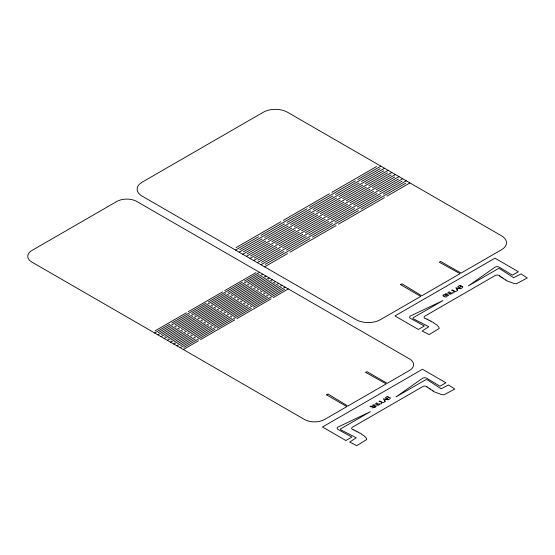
<?xml version="1.0" encoding="UTF-8"?>
<svg xmlns="http://www.w3.org/2000/svg" width="555" height="555" viewBox="0 0 555 555"><rect width="100%" height="100%" fill="white"/><g stroke="black" fill="none" stroke-linecap="round" stroke-linejoin="round"><path stroke-width="0.83" d="M459.429 285.721A2.81 1.623 0 0 0 459.061 285.908L457.729 286.664L459.262 287.525L461.08 286.477A3.677 2.123 0 0 1 461.649 286.401L461.961 286.387M386.793 398.594L388.604 397.546A3.677 2.123 0 0 1 389.173 397.463L389.485 397.449A1.353 0.784 0 0 1 390.311 397.949L390.214 398.539L388.493 399.607L385.26 397.734L386.585 396.971A2.81 1.623 0 0 1 386.995 396.769M236.125 247.613L280.941 221.743M283.362 220.342L329.386 193.771M331.807 192.37L376.623 166.5M235.521 250.062L258.533 236.777M260.954 235.375L306.977 208.805M309.406 207.403L355.429 180.833M357.85 179.438L380.862 166.153M239.76 249.715L284.576 223.838M286.997 222.444L333.021 195.866M335.442 194.472L380.258 168.595M239.156 252.157L262.168 238.872M264.589 237.478L310.613 210.9M313.034 209.506L359.057 182.935M361.485 181.534L384.497 168.248M243.395 251.81L288.205 225.94M290.633 224.539L336.656 197.969M339.077 196.567L383.887 170.697M242.792 254.259L265.803 240.974M268.225 239.573L314.248 213.002M316.669 211.601L362.692 185.03M365.114 183.629L388.125 170.343M247.03 253.906L291.84 228.036M294.261 226.634L340.284 200.064M342.712 198.669L387.522 172.792M246.42 256.354L269.432 243.069M271.86 241.668L317.883 215.097M320.304 213.703L366.328 187.125M368.749 185.731L391.761 172.445M250.659 256.008L295.475 230.131M297.896 228.736L343.92 202.166M346.341 200.764L391.157 174.894M250.055 258.45L273.067 245.164M275.488 243.77L321.512 217.199M323.94 215.798L369.963 189.227M372.384 187.826L395.396 174.541M254.294 258.103L299.11 232.233M301.531 230.831L347.555 204.261M349.976 202.859L394.792 176.989M253.69 260.552L276.702 247.266M279.123 245.865L325.147 219.294M327.568 217.893L373.591 191.322M376.019 189.928L399.031 176.643M257.929 260.198L302.739 234.328M305.167 232.927L351.19 206.356M353.611 204.962L398.421 179.085M257.326 262.647L280.337 249.361M282.759 247.967L328.782 221.389M331.203 219.995L377.227 193.424M379.648 192.023L402.659 178.738M261.565 262.3L306.374 236.423M308.795 235.029L354.818 208.458M357.247 207.057L402.056 181.187M260.954 264.749L283.966 251.464M286.394 250.062L332.417 223.492M334.838 222.09L380.862 195.52M383.283 194.118L406.295 180.833M265.193 264.395L310.009 238.525M312.43 237.124L358.454 210.553M360.875 209.152L405.691 183.282M264.589 266.844L287.601 253.559M290.022 252.157L336.046 225.587M338.474 224.192L384.497 197.615M386.918 196.22L409.93 182.935M155.067 330.884L186.355 312.819M188.374 311.653L222.687 291.84M224.706 290.674L255.994 272.609M154.644 332.972L169.781 324.231M171.8 323.065L206.113 303.252M208.132 302.087L242.452 282.273M244.471 281.107L259.608 272.366M158.251 332.723L189.539 314.657M191.558 313.492L225.878 293.678M227.897 292.52L259.185 274.454M157.828 334.811L172.966 326.069M174.985 324.904L209.304 305.09M211.323 303.925L245.636 284.111M247.655 282.946L262.799 274.205M161.443 334.561L192.731 316.503M194.75 315.337L229.062 295.524M231.081 294.358L262.369 276.293M161.012 336.649L176.157 327.908M178.176 326.742L212.489 306.929M214.507 305.763L248.827 285.95M250.846 284.784L265.984 276.05M164.627 336.406L195.915 318.341M197.934 317.176L232.254 297.362M234.272 296.197L265.561 278.131M164.204 338.488L179.341 329.746M181.36 328.581L215.68 308.774M217.699 307.609L252.012 287.795M254.03 286.63L269.168 277.888M167.818 338.245L199.106 320.179M201.125 319.014L235.438 299.2M237.457 298.035L268.745 279.97M167.388 340.333L182.533 331.592M184.551 330.426L218.864 310.613M220.883 309.447L255.203 289.634M257.222 288.468L272.359 279.727M171.002 340.083L202.291 322.018M204.309 320.852L238.629 301.039M240.648 299.873L271.936 281.815M170.579 342.171L185.717 333.43M187.736 332.265L222.055 312.451M224.067 311.286L258.387 291.472M260.406 290.307L275.544 281.565M174.187 341.922L205.475 323.863M207.494 322.698L241.814 302.884M243.832 301.719L275.12 283.654M173.764 344.01L188.901 335.269M190.92 334.103L225.24 314.29M227.259 313.124L261.572 293.311M263.59 292.145L278.735 283.411M177.378 343.767L208.666 325.702M210.685 324.536L244.998 304.723M247.017 303.557L278.305 285.492M176.955 345.848L192.092 337.107M194.111 335.942L228.424 316.135M230.443 314.969L264.763 295.156M266.782 293.99L281.919 285.249M180.562 345.605L211.85 327.54M213.869 326.375L248.189 306.561M250.208 305.396L281.496 287.33M180.139 347.694L195.277 338.952M197.296 337.787L231.615 317.973M233.634 316.808L267.947 296.994M269.966 295.829L285.11 287.088M183.754 347.444L215.042 329.379M217.06 328.213L251.373 308.4M253.392 307.234L284.68 289.176M183.323 349.532L198.468 340.791M200.487 339.625L234.8 319.812M236.819 318.646L271.138 298.833M273.157 297.667L288.295 288.926M458.735 288.336L455.842 287.74L456.918 289.384L458.735 288.336L460.65 288.739M457.487 290.57L455.461 291.736L452.186 289.849M386.259 399.406L383.366 398.802L384.448 400.453L386.259 399.406L388.174 399.808M385.01 401.64L382.985 402.805L379.71 400.918M387.099 396.742L387.237 396.707A5.245 3.025 0 0 1 387.709 396.714M387.82 396.721L388.063 396.776A0.971 0.562 0 0 1 388.361 396.887L388.389 396.901A1.159 0.666 0 0 1 388.555 397.533M373.175 405.747C362.304 407.828 383.498 405.608 372.037 407.946M460.837 285.818L460.865 285.832A0.971 0.562 0 0 0 460.539 285.707L460.248 285.652A5.245 3.025 0 0 0 459.713 285.638M444.479 296.856C448.371 298.174 447.843 293.255 444.548 296.03A0.957 0.555 0 0 1 443.272 295.995M379.606 403.707C382.575 405.039 382.36 401.272 379.023 401.314M451.499 290.244C455.149 290.66 454.788 293.942 452.054 292.617M447.982 292.291L451.222 294.164L445.415 293.755L448.69 295.649M375.506 403.36L378.746 405.233L372.939 404.824L376.221 406.718M448.967 291.729L452.193 293.602M376.491 402.798L379.717 404.671M459.262 287.525L460.969 288.538L462.676 287.49L462.821 286.893A1.353 0.784 0 0 0 461.954 286.394M456.918 289.384L457.632 290.487M384.448 400.453L385.156 401.556M443.237 296.009A1.707 0.985 0 0 1 443.542 294.809A1.707 0.985 0 0 1 445.63 294.691M461.129 286.116A1.554 0.895 0 0 1 461.08 286.477M460.872 285.825A0.708 0.409 0 0 1 461.129 286.116M426.982 386.682L426.927 387.258L428.883 387.91L428.821 388.493L429.827 388.528L429.771 389.111L430.777 389.145L430.722 389.721L432.678 390.373L432.616 390.956L433.621 390.991L433.566 391.573L441.308 394.459A9.206 5.314 0 0 0 444.007 394.799L454.774 389.048L448.586 384.969L441.149 388.784L427.517 379.939A1.429 0.826 0 0 0 425.442 379.904L395.944 396.936L422.459 378.323A2.851 1.651 0 0 1 426.726 378.233L439.955 386.218L445.901 382.784L422.48 369.262L322.476 427.003L345.897 440.524L351.842 437.09L338.002 429.452A2.851 1.651 0 0 1 338.161 426.989L370.4 411.678L340.902 428.71A1.429 0.826 0 0 0 340.957 429.91L356.282 437.784L349.671 442.078L356.74 445.644L366.702 439.553A8.769 5.064 0 0 0 366.591 438.901A9.324 5.383 0 0 0 366.349 438.29A9.796 5.654 0 0 0 366.113 437.874L364.469 436.112L361.173 433.982L361.111 433.399L359.036 432.886L358.981 432.303L357.968 432.338L357.913 431.762L356.907 431.79L356.844 431.214L355.838 431.242L355.776 430.666L354.77 430.701L354.714 430.118L353.708 430.153L353.646 429.57L352.64 429.605A2.851 1.651 0 0 1 352.46 427.177L422.778 386.571A2.851 1.651 0 0 1 426.927 386.648L426.982 386.682M499.458 275.613L499.396 276.189L500.409 276.224L500.346 276.806L501.352 276.841L501.297 277.424L502.303 277.458L502.247 278.041L503.253 278.076L503.191 278.652L505.147 279.304L505.092 279.887L506.098 279.921L506.042 280.504L513.784 283.39A9.206 5.314 0 0 0 516.483 283.73L527.25 277.979L521.062 273.899L513.625 277.715L499.993 268.87A1.429 0.826 0 0 0 497.918 268.835L468.42 285.867L494.935 267.253A2.851 1.651 0 0 1 499.202 267.163L512.432 275.148L518.377 271.721L494.956 258.193L394.952 315.934L418.373 329.455L424.318 326.021L410.478 318.383A2.851 1.651 0 0 1 410.638 315.92L442.876 300.609L413.371 317.647A1.429 0.826 0 0 0 413.433 318.841L428.758 326.715L422.147 331.009L429.216 334.582L439.178 328.491A8.769 5.064 0 0 0 439.047 327.769A9.324 5.383 0 0 0 438.825 327.221A9.796 5.654 0 0 0 438.582 326.805L436.945 325.043L433.642 322.913L433.587 322.33L431.512 321.817L431.45 321.241L430.444 321.269L430.389 320.693L429.376 320.721L429.32 320.145L428.314 320.179L428.252 319.597L427.246 319.631L427.19 319.049L426.178 319.083L426.122 318.501L425.116 318.535A2.851 1.651 0 0 1 424.929 316.107L495.254 275.502A2.851 1.651 0 0 1 499.403 275.578L499.458 275.613M326.569 394.834L346.833 406.635L324.626 419.455A14.27 8.242 0 0 1 304.445 419.455L31.933 262.12A14.27 8.242 0 0 1 31.933 250.472L116.73 201.514A14.27 8.242 0 0 1 136.204 201.125L409.41 358.856A14.27 8.242 0 0 1 409.41 370.511L387.21 383.332L367.021 371.677L365.509 372.315L386.197 383.914L347.846 406.052L328.165 394.106L326.583 394.806M400.467 284.583L420.732 296.391L380.355 319.694A17.129 9.886 0 0 1 356.137 319.694L142.163 196.158A17.129 9.886 0 0 1 142.163 182.172L263.278 112.249A17.129 9.886 0 0 1 287.504 112.249L501.47 235.785A17.129 9.886 0 0 1 501.47 249.771L461.101 273.081L440.51 261.426L439.338 262.238L460.095 273.664L421.738 295.808L402.056 283.862L400.467 284.583"/></g></svg>
